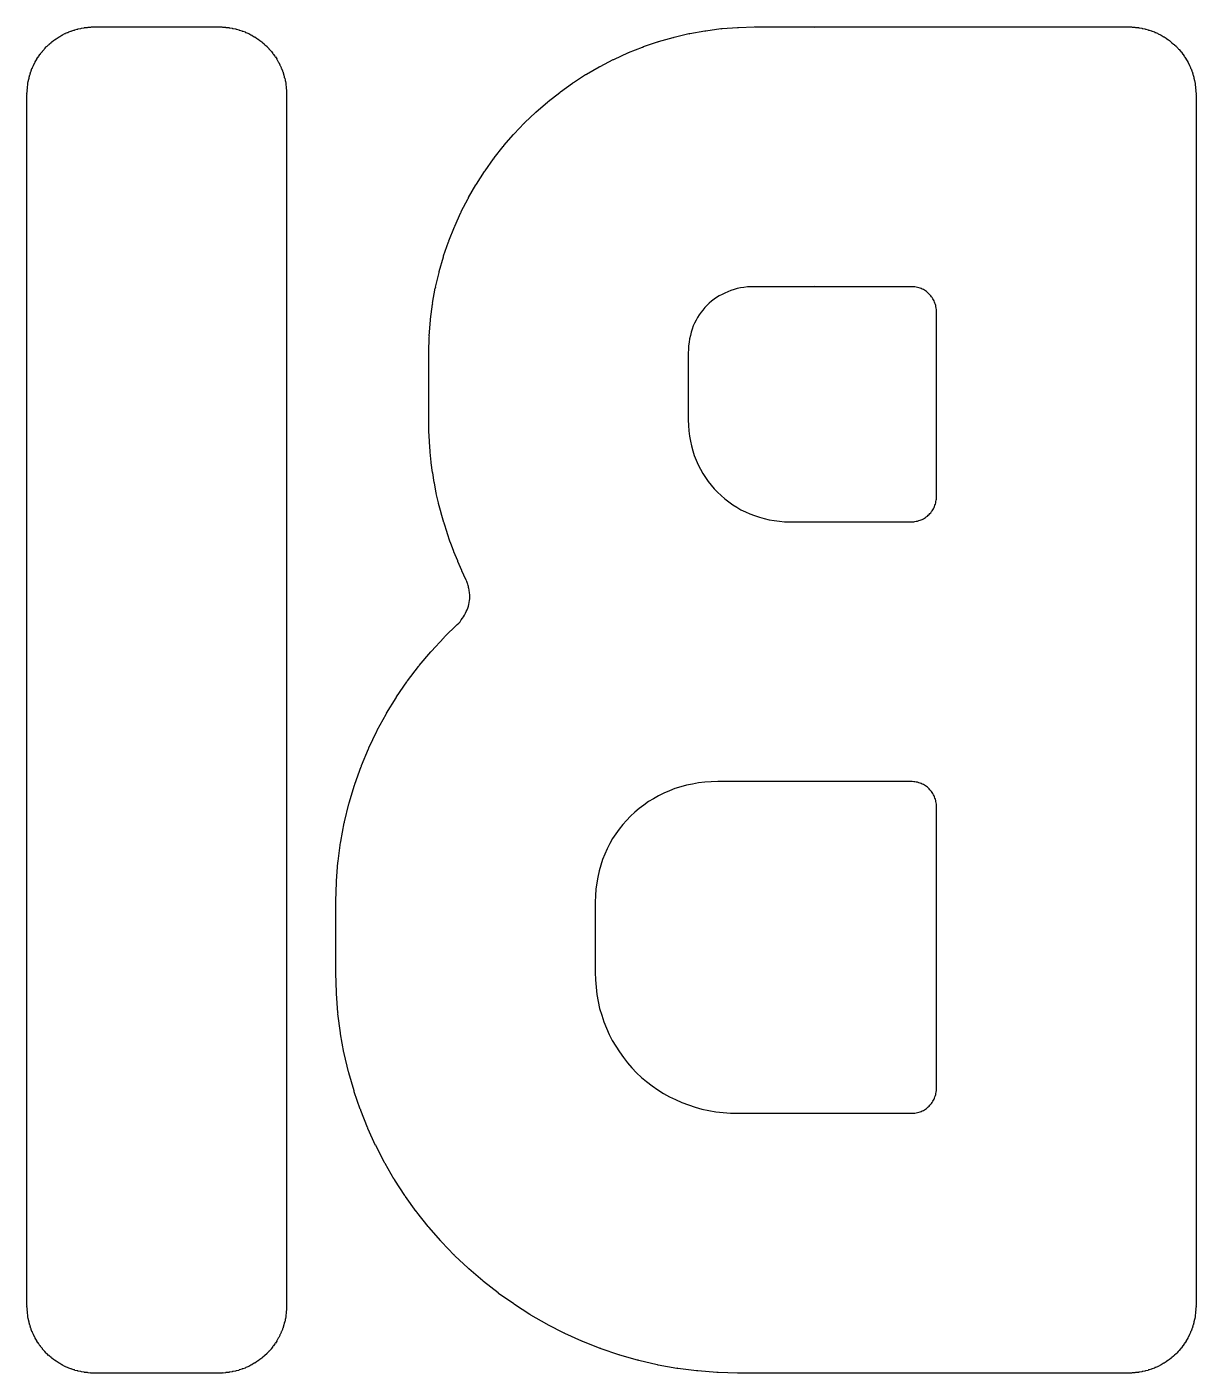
# Model space of a CAD drawing. Extents: x 135.7 to 179.4, y -147.5 to -55.1.
# Drawn here: x 151.35 to 156.92, y -128.78 to -122.37 of the extents above; entities that cross this region are included whole.
import ezdxf

# ---------------------------------------------------------------- set-up
doc = ezdxf.new("R2010")
doc.units = 0
doc.layers.add('BLACK', color=7, linetype='CONTINUOUS')

msp = doc.modelspace()

# ---------------------------------------------------------------- linework, layer by layer
at = {"layer": 'BLACK', "linetype": 'CONTINUOUS'}
for p, q in [((151.481, -122.431), (151.49, -122.425)), ((151.49, -122.425), (151.492, -122.424)), ((151.492, -122.424), (151.494, -122.422)), ((151.494, -122.422), (151.503, -122.416)), ((151.503, -122.416), (151.505, -122.416)), ((151.505, -122.416), (151.507, -122.414)), ((151.507, -122.414), (151.516, -122.409)), ((151.516, -122.409), (151.519, -122.408)), ((151.519, -122.408), (151.52, -122.406)), ((151.52, -122.406), (151.53, -122.401)), ((151.53, -122.401), (151.533, -122.401)), ((151.533, -122.401), (151.534, -122.399)), ((151.534, -122.399), (151.544, -122.395)), ((151.544, -122.395), (151.547, -122.395)), ((151.547, -122.395), (151.549, -122.393)), ((151.549, -122.393), (151.559, -122.389)), ((151.559, -122.389), (151.561, -122.389)), ((151.561, -122.389), (151.564, -122.387)), ((151.564, -122.387), (151.574, -122.384)), ((151.574, -122.384), (151.576, -122.384)), ((151.576, -122.384), (151.579, -122.383)), ((151.579, -122.383), (151.589, -122.38)), ((151.589, -122.38), (151.592, -122.38)), ((151.592, -122.38), (151.594, -122.378)), ((151.594, -122.378), (151.605, -122.376)), ((151.605, -122.376), (151.607, -122.376)), ((151.607, -122.376), (151.61, -122.375)), ((151.61, -122.375), (151.621, -122.373)), ((151.621, -122.373), (151.623, -122.373)), ((151.623, -122.373), (151.625, -122.372)), ((151.625, -122.372), (151.637, -122.371)), ((151.637, -122.371), (151.639, -122.371)), ((151.639, -122.371), (151.642, -122.37)), ((151.642, -122.37), (151.653, -122.37)), ((151.653, -122.37), (151.655, -122.37)), ((151.655, -122.37), (151.658, -122.369)), ((151.658, -122.369), (151.669, -122.369)), ((151.669, -122.369), (151.671, -122.369)), ((151.671, -122.369), (151.672, -122.369)), ((151.672, -122.369), (152.265, -122.369)), ((152.265, -122.369), (152.267, -122.369)), ((152.267, -122.369), (152.268, -122.369)), ((152.268, -122.369), (152.279, -122.369)), ((152.279, -122.369), (152.282, -122.37)), ((152.282, -122.37), (152.284, -122.37)), ((152.284, -122.37), (152.296, -122.37)), ((152.296, -122.37), (152.298, -122.371)), ((152.298, -122.371), (152.301, -122.371)), ((152.301, -122.371), (152.312, -122.372)), ((152.312, -122.372), (152.314, -122.373)), ((152.314, -122.373), (152.317, -122.373)), ((152.317, -122.373), (152.328, -122.375)), ((152.328, -122.375), (152.33, -122.376)), ((152.33, -122.376), (152.333, -122.376)), ((152.333, -122.376), (152.343, -122.378)), ((152.343, -122.378), (152.346, -122.38)), ((152.346, -122.38), (152.348, -122.38)), ((152.348, -122.38), (152.359, -122.383)), ((152.359, -122.383), (152.361, -122.384)), ((152.361, -122.384), (152.363, -122.384)), ((152.363, -122.384), (152.374, -122.387)), ((152.374, -122.387), (152.376, -122.389)), ((152.376, -122.389), (152.378, -122.389)), ((152.378, -122.389), (152.389, -122.393)), ((152.389, -122.393), (152.391, -122.395)), ((152.391, -122.395), (152.393, -122.395)), ((152.393, -122.395), (152.403, -122.399)), ((152.403, -122.399), (152.405, -122.401)), ((152.405, -122.401), (152.407, -122.401)), ((152.407, -122.401), (152.417, -122.406)), ((152.417, -122.406), (152.419, -122.408)), ((152.419, -122.408), (152.421, -122.409)), ((152.421, -122.409), (152.43, -122.414)), ((152.43, -122.414), (152.432, -122.416)), ((152.432, -122.416), (152.435, -122.416)), ((152.435, -122.416), (152.444, -122.422)), ((152.444, -122.422), (152.445, -122.424)), ((152.445, -122.424), (152.448, -122.425)), ((152.448, -122.425), (152.456, -122.431)), ((154.359, -122.439), (154.428, -122.419)), ((154.428, -122.419), (154.43, -122.419)), ((154.43, -122.419), (154.433, -122.418)), ((154.433, -122.418), (154.503, -122.401)), ((154.503, -122.401), (154.505, -122.402)), ((154.505, -122.402), (154.508, -122.4)), ((154.508, -122.4), (154.579, -122.388)), ((154.579, -122.388), (154.581, -122.388)), ((154.581, -122.388), (154.584, -122.387)), ((154.584, -122.387), (154.656, -122.377)), ((154.656, -122.377), (154.659, -122.378)), ((154.659, -122.378), (154.661, -122.377)), ((154.661, -122.377), (154.735, -122.371)), ((154.735, -122.371), (154.737, -122.372)), ((154.737, -122.372), (154.74, -122.371)), ((154.74, -122.371), (154.814, -122.369)), ((154.814, -122.369), (154.815, -122.37)), ((154.815, -122.37), (154.817, -122.369)), ((154.817, -122.369), (155.099, -122.369)), ((155.099, -122.369), (155.101, -122.37)), ((155.101, -122.37), (155.103, -122.369)), ((155.103, -122.369), (156.597, -122.369)), ((156.597, -122.369), (156.599, -122.369)), ((156.599, -122.369), (156.6, -122.369)), ((156.6, -122.369), (156.611, -122.369)), ((156.611, -122.369), (156.614, -122.37)), ((156.614, -122.37), (156.616, -122.37)), ((156.616, -122.37), (156.628, -122.37)), ((156.628, -122.37), (156.63, -122.371)), ((156.63, -122.371), (156.633, -122.371)), ((156.633, -122.371), (156.644, -122.372)), ((156.644, -122.372), (156.646, -122.373)), ((156.646, -122.373), (156.649, -122.373)), ((156.649, -122.373), (156.66, -122.375)), ((156.66, -122.375), (156.662, -122.376)), ((156.662, -122.376), (156.665, -122.376)), ((156.665, -122.376), (156.675, -122.378)), ((156.675, -122.378), (156.678, -122.38)), ((156.678, -122.38), (156.68, -122.38)), ((156.68, -122.38), (156.691, -122.383)), ((156.691, -122.383), (156.693, -122.384)), ((156.693, -122.384), (156.695, -122.384)), ((156.695, -122.384), (156.706, -122.387)), ((156.706, -122.387), (156.708, -122.389)), ((156.708, -122.389), (156.71, -122.389)), ((156.71, -122.389), (156.721, -122.393)), ((156.721, -122.393), (156.723, -122.395)), ((156.723, -122.395), (156.725, -122.395)), ((156.725, -122.395), (156.735, -122.399)), ((156.735, -122.399), (156.737, -122.401)), ((156.737, -122.401), (156.739, -122.402)), ((156.739, -122.402), (156.749, -122.406)), ((156.749, -122.406), (156.751, -122.408)), ((156.751, -122.408), (156.753, -122.409)), ((156.753, -122.409), (156.762, -122.414)), ((156.762, -122.414), (156.764, -122.416)), ((156.764, -122.416), (156.767, -122.416)), ((156.767, -122.416), (156.776, -122.422)), ((156.776, -122.422), (156.777, -122.424)), ((156.777, -122.424), (156.78, -122.425)), ((156.78, -122.425), (156.788, -122.431)), ((151.415, -122.496), (151.422, -122.487)), ((151.422, -122.487), (151.424, -122.486)), ((151.424, -122.486), (151.425, -122.484)), ((151.425, -122.484), (151.432, -122.476)), ((151.432, -122.476), (151.434, -122.474)), ((151.434, -122.474), (151.435, -122.472)), ((151.435, -122.472), (151.442, -122.464)), ((151.442, -122.464), (151.444, -122.463)), ((151.444, -122.463), (151.446, -122.461)), ((151.446, -122.461), (151.453, -122.454)), ((151.453, -122.454), (151.456, -122.453)), ((151.456, -122.453), (151.457, -122.45)), ((151.457, -122.45), (151.465, -122.443)), ((151.465, -122.443), (151.467, -122.442)), ((151.467, -122.442), (151.469, -122.44)), ((151.469, -122.44), (151.477, -122.434)), ((151.477, -122.434), (151.479, -122.433)), ((151.479, -122.433), (151.481, -122.431)), ((152.456, -122.431), (152.458, -122.433)), ((152.458, -122.433), (152.46, -122.434)), ((152.46, -122.434), (152.469, -122.44)), ((152.469, -122.44), (152.47, -122.442)), ((152.47, -122.442), (152.472, -122.443)), ((152.472, -122.443), (152.48, -122.45)), ((152.48, -122.45), (152.482, -122.453)), ((152.482, -122.453), (152.484, -122.454)), ((152.484, -122.454), (152.492, -122.461)), ((152.492, -122.461), (152.493, -122.463)), ((152.493, -122.463), (152.495, -122.464)), ((152.495, -122.464), (152.502, -122.472)), ((152.502, -122.472), (152.503, -122.474)), ((152.503, -122.474), (152.506, -122.476)), ((152.506, -122.476), (152.513, -122.484)), ((152.513, -122.484), (152.514, -122.486)), ((152.514, -122.486), (152.516, -122.487)), ((152.516, -122.487), (152.522, -122.496)), ((154.148, -122.522), (154.212, -122.493)), ((154.212, -122.493), (154.214, -122.493)), ((154.214, -122.493), (154.216, -122.491)), ((154.216, -122.491), (154.282, -122.465)), ((154.282, -122.465), (154.285, -122.465)), ((154.285, -122.465), (154.287, -122.463)), ((154.287, -122.463), (154.354, -122.44)), ((154.354, -122.44), (154.357, -122.44)), ((154.357, -122.44), (154.359, -122.439)), ((156.788, -122.431), (156.79, -122.433)), ((156.79, -122.433), (156.792, -122.434)), ((156.792, -122.434), (156.801, -122.441)), ((156.801, -122.441), (156.802, -122.443)), ((156.802, -122.443), (156.804, -122.444)), ((156.804, -122.444), (156.812, -122.451)), ((156.812, -122.451), (156.814, -122.453)), ((156.814, -122.453), (156.816, -122.454)), ((156.816, -122.454), (156.824, -122.461)), ((156.824, -122.461), (156.825, -122.463)), ((156.825, -122.463), (156.827, -122.465)), ((156.827, -122.465), (156.834, -122.472)), ((156.834, -122.472), (156.835, -122.475)), ((156.835, -122.475), (156.838, -122.476)), ((156.838, -122.476), (156.844, -122.484)), ((156.844, -122.484), (156.845, -122.486)), ((156.845, -122.486), (156.848, -122.488)), ((156.848, -122.488), (156.854, -122.496)), ((151.376, -122.563), (151.381, -122.553)), ((151.381, -122.553), (151.382, -122.551)), ((151.382, -122.551), (151.383, -122.549)), ((151.383, -122.549), (151.388, -122.539)), ((151.388, -122.539), (151.389, -122.537)), ((151.389, -122.537), (151.39, -122.535)), ((151.39, -122.535), (151.395, -122.526)), ((151.395, -122.526), (151.397, -122.524)), ((151.397, -122.524), (151.398, -122.521)), ((151.398, -122.521), (151.403, -122.512)), ((151.403, -122.512), (151.405, -122.511)), ((151.405, -122.511), (151.406, -122.508)), ((151.406, -122.508), (151.412, -122.5)), ((151.412, -122.5), (151.414, -122.498)), ((151.414, -122.498), (151.415, -122.496)), ((152.522, -122.496), (152.523, -122.498)), ((152.523, -122.498), (152.525, -122.5)), ((152.525, -122.5), (152.531, -122.508)), ((152.531, -122.508), (152.532, -122.511)), ((152.532, -122.511), (152.534, -122.512)), ((152.534, -122.512), (152.54, -122.521)), ((152.54, -122.521), (152.54, -122.524)), ((152.54, -122.524), (152.542, -122.525)), ((152.542, -122.525), (152.547, -122.535)), ((152.547, -122.535), (152.548, -122.537)), ((152.548, -122.537), (152.55, -122.539)), ((152.55, -122.539), (152.555, -122.549)), ((152.555, -122.549), (152.555, -122.551)), ((152.555, -122.551), (152.557, -122.553)), ((152.557, -122.553), (152.561, -122.563)), ((154.016, -122.594), (154.076, -122.559)), ((154.076, -122.559), (154.079, -122.558)), ((154.079, -122.558), (154.081, -122.557)), ((154.081, -122.557), (154.143, -122.524)), ((154.143, -122.524), (154.146, -122.524)), ((154.146, -122.524), (154.148, -122.522)), ((156.854, -122.496), (156.855, -122.498)), ((156.855, -122.498), (156.857, -122.5)), ((156.857, -122.5), (156.863, -122.509)), ((156.863, -122.509), (156.864, -122.511)), ((156.864, -122.511), (156.866, -122.513)), ((156.866, -122.513), (156.871, -122.522)), ((156.871, -122.522), (156.872, -122.524)), ((156.872, -122.524), (156.874, -122.526)), ((156.874, -122.526), (156.879, -122.535)), ((156.879, -122.535), (156.88, -122.538)), ((156.88, -122.538), (156.882, -122.539)), ((156.882, -122.539), (156.886, -122.549)), ((156.886, -122.549), (156.887, -122.551)), ((156.887, -122.551), (156.888, -122.553)), ((156.888, -122.553), (156.893, -122.563)), ((151.357, -122.623), (151.36, -122.613)), ((151.358, -122.626), (151.357, -122.623)), ((151.36, -122.613), (151.361, -122.61)), ((151.361, -122.608), (151.364, -122.597)), ((151.361, -122.61), (151.361, -122.608)), ((151.364, -122.597), (151.365, -122.595)), ((151.365, -122.593), (151.369, -122.582)), ((151.365, -122.595), (151.365, -122.593)), ((151.369, -122.582), (151.37, -122.58)), ((151.37, -122.578), (151.374, -122.567)), ((151.37, -122.58), (151.37, -122.578)), ((151.374, -122.567), (151.376, -122.565)), ((151.376, -122.565), (151.376, -122.563)), ((152.561, -122.563), (152.561, -122.565)), ((152.561, -122.565), (152.563, -122.567)), ((152.563, -122.567), (152.567, -122.578)), ((152.567, -122.578), (152.567, -122.58)), ((152.567, -122.58), (152.569, -122.582)), ((152.569, -122.582), (152.572, -122.593)), ((152.572, -122.593), (152.572, -122.595)), ((152.572, -122.595), (152.573, -122.597)), ((152.573, -122.597), (152.576, -122.608)), ((152.576, -122.608), (152.576, -122.61)), ((152.576, -122.61), (152.578, -122.613)), ((152.578, -122.613), (152.58, -122.623)), ((152.58, -122.623), (152.58, -122.626)), ((153.953, -122.634), (154.011, -122.596)), ((154.011, -122.596), (154.014, -122.596)), ((154.014, -122.596), (154.016, -122.594)), ((156.893, -122.563), (156.893, -122.566)), ((156.893, -122.566), (156.895, -122.568)), ((156.895, -122.568), (156.899, -122.578)), ((156.899, -122.578), (156.899, -122.58)), ((156.899, -122.58), (156.9, -122.582)), ((156.9, -122.582), (156.904, -122.593)), ((156.904, -122.593), (156.904, -122.595)), ((156.904, -122.595), (156.905, -122.598)), ((156.905, -122.598), (156.908, -122.608)), ((156.908, -122.608), (156.908, -122.611)), ((156.908, -122.611), (156.909, -122.613)), ((156.909, -122.613), (156.912, -122.624)), ((151.35, -122.688), (151.351, -122.677)), ((151.351, -122.672), (151.352, -122.66)), ((151.352, -122.674), (151.351, -122.672)), ((151.351, -122.677), (151.352, -122.674)), ((151.352, -122.655), (151.354, -122.644)), ((151.353, -122.658), (151.352, -122.655)), ((151.352, -122.66), (151.353, -122.658)), ((151.354, -122.639), (151.356, -122.628)), ((151.355, -122.642), (151.354, -122.639)), ((151.354, -122.644), (151.355, -122.642)), ((151.356, -122.628), (151.358, -122.626)), ((152.58, -122.626), (152.581, -122.628)), ((152.581, -122.628), (152.583, -122.639)), ((152.583, -122.639), (152.583, -122.642)), ((152.583, -122.642), (152.584, -122.644)), ((152.584, -122.644), (152.585, -122.655)), ((152.585, -122.655), (152.585, -122.658)), ((152.585, -122.658), (152.585, -122.66)), ((152.585, -122.66), (152.586, -122.672)), ((152.586, -122.672), (152.586, -122.674)), ((152.586, -122.674), (152.587, -122.677)), ((152.587, -122.677), (152.587, -122.688)), ((153.833, -122.724), (153.888, -122.681)), ((153.888, -122.681), (153.89, -122.68)), ((153.89, -122.68), (153.892, -122.678)), ((153.892, -122.678), (153.949, -122.637)), ((153.949, -122.637), (153.951, -122.636)), ((153.951, -122.636), (153.953, -122.634)), ((156.912, -122.624), (156.911, -122.626)), ((156.911, -122.626), (156.913, -122.629)), ((156.913, -122.629), (156.915, -122.64)), ((156.915, -122.64), (156.914, -122.642)), ((156.914, -122.642), (156.915, -122.644)), ((156.915, -122.644), (156.917, -122.656)), ((156.917, -122.656), (156.916, -122.658)), ((156.916, -122.658), (156.917, -122.66)), ((156.917, -122.66), (156.918, -122.672)), ((156.918, -122.672), (156.917, -122.674)), ((156.917, -122.674), (156.918, -122.677)), ((156.918, -122.677), (156.919, -122.688)), ((151.351, -122.689), (151.35, -122.688)), ((151.35, -122.691), (151.351, -122.689)), ((151.35, -128.458), (151.35, -122.691)), ((152.587, -122.688), (152.586, -122.689)), ((152.586, -122.689), (152.587, -122.691)), ((152.587, -122.691), (152.587, -128.458)), ((153.776, -122.773), (153.829, -122.727)), ((153.829, -122.727), (153.831, -122.726)), ((153.831, -122.726), (153.833, -122.724)), ((156.919, -122.688), (156.918, -122.69)), ((156.918, -122.69), (156.919, -122.691)), ((156.919, -122.691), (156.919, -128.457)), ((153.722, -122.824), (153.773, -122.776)), ((153.773, -122.776), (153.775, -122.775)), ((153.775, -122.775), (153.776, -122.773)), ((153.67, -122.88), (153.671, -122.878)), ((153.671, -122.878), (153.719, -122.827)), ((153.719, -122.827), (153.721, -122.826)), ((153.721, -122.826), (153.722, -122.824)), ((153.575, -122.993), (153.619, -122.938)), ((153.619, -122.938), (153.621, -122.937)), ((153.621, -122.937), (153.622, -122.934)), ((153.622, -122.934), (153.668, -122.881)), ((153.668, -122.881), (153.67, -122.88)), ((153.532, -123.054), (153.573, -122.997)), ((153.573, -122.997), (153.575, -122.995)), ((153.575, -122.995), (153.575, -122.993)), ((153.491, -123.117), (153.529, -123.058)), ((153.529, -123.058), (153.531, -123.056)), ((153.531, -123.056), (153.532, -123.054)), ((153.454, -123.182), (153.489, -123.121)), ((153.489, -123.121), (153.491, -123.119)), ((153.491, -123.119), (153.491, -123.117)), ((153.419, -123.248), (153.451, -123.186)), ((153.451, -123.186), (153.453, -123.184)), ((153.453, -123.184), (153.454, -123.182)), ((153.388, -123.317), (153.417, -123.253)), ((153.417, -123.253), (153.419, -123.251)), ((153.419, -123.251), (153.419, -123.248)), ((153.36, -123.387), (153.386, -123.321)), ((153.386, -123.321), (153.388, -123.32)), ((153.388, -123.32), (153.388, -123.317)), ((153.335, -123.459), (153.358, -123.392)), ((153.358, -123.392), (153.36, -123.39)), ((153.36, -123.39), (153.36, -123.387)), ((153.314, -123.533), (153.334, -123.464)), ((153.334, -123.464), (153.335, -123.462)), ((153.335, -123.462), (153.335, -123.459)), ((153.296, -123.608), (153.313, -123.538)), ((153.313, -123.538), (153.314, -123.535)), ((153.314, -123.535), (153.314, -123.533)), ((153.282, -123.684), (153.295, -123.613)), ((153.295, -123.613), (153.297, -123.61)), ((153.297, -123.61), (153.296, -123.608)), ((154.661, -123.643), (154.647, -123.65)), ((154.674, -123.636), (154.661, -123.643)), ((154.688, -123.63), (154.674, -123.636)), ((154.703, -123.624), (154.688, -123.63)), ((154.718, -123.62), (154.703, -123.624)), ((154.733, -123.615), (154.718, -123.62)), ((154.749, -123.612), (154.733, -123.615)), ((154.765, -123.609), (154.749, -123.612)), ((154.782, -123.607), (154.765, -123.609)), ((154.799, -123.606), (154.782, -123.607)), ((154.818, -123.606), (154.799, -123.606)), ((155.099, -123.606), (154.818, -123.606)), ((155.101, -123.605), (155.099, -123.606)), ((155.103, -123.606), (155.101, -123.605)), ((155.56, -123.606), (155.103, -123.606)), ((155.567, -123.606), (155.56, -123.606)), ((155.574, -123.606), (155.567, -123.606)), ((155.58, -123.607), (155.574, -123.606)), ((155.586, -123.608), (155.58, -123.607)), ((155.592, -123.61), (155.586, -123.608)), ((155.598, -123.611), (155.592, -123.61)), ((155.604, -123.613), (155.598, -123.611)), ((155.609, -123.615), (155.604, -123.613)), ((155.615, -123.618), (155.609, -123.615)), ((155.62, -123.62), (155.615, -123.618)), ((155.625, -123.623), (155.62, -123.62)), ((155.63, -123.626), (155.625, -123.623)), ((155.635, -123.629), (155.63, -123.626)), ((155.639, -123.633), (155.635, -123.629)), ((155.643, -123.637), (155.639, -123.633)), ((155.647, -123.641), (155.643, -123.637)), ((155.651, -123.645), (155.647, -123.641)), ((155.655, -123.649), (155.651, -123.645)), ((153.272, -123.761), (153.282, -123.689)), ((153.283, -123.687), (153.282, -123.684)), ((153.282, -123.689), (153.283, -123.687)), ((154.579, -123.705), (154.57, -123.717)), ((154.589, -123.695), (154.579, -123.705)), ((154.6, -123.685), (154.589, -123.695)), ((154.611, -123.675), (154.6, -123.685)), ((154.623, -123.666), (154.611, -123.675)), ((154.635, -123.658), (154.623, -123.666)), ((154.647, -123.65), (154.635, -123.658)), ((155.659, -123.654), (155.655, -123.649)), ((155.662, -123.658), (155.659, -123.654)), ((155.665, -123.663), (155.662, -123.658)), ((155.668, -123.668), (155.665, -123.663)), ((155.671, -123.673), (155.668, -123.668)), ((155.673, -123.679), (155.671, -123.673)), ((155.675, -123.684), (155.673, -123.679)), ((155.677, -123.69), (155.675, -123.684)), ((155.679, -123.695), (155.677, -123.69)), ((155.68, -123.701), (155.679, -123.695)), ((155.681, -123.708), (155.68, -123.701)), ((155.682, -123.714), (155.681, -123.708)), ((153.266, -123.84), (153.272, -123.766)), ((153.273, -123.764), (153.272, -123.761)), ((153.272, -123.766), (153.273, -123.764)), ((154.537, -123.766), (154.53, -123.779)), ((154.544, -123.753), (154.537, -123.766)), ((154.552, -123.74), (154.544, -123.753)), ((154.561, -123.728), (154.552, -123.74)), ((154.57, -123.717), (154.561, -123.728)), ((155.682, -123.72), (155.682, -123.714)), ((155.682, -123.728), (155.682, -123.72)), ((155.682, -124.603), (155.682, -123.728)), ((153.267, -123.842), (153.266, -123.84)), ((154.51, -123.838), (154.506, -123.854)), ((154.514, -123.823), (154.51, -123.838)), ((154.519, -123.808), (154.514, -123.823)), ((154.524, -123.793), (154.519, -123.808)), ((154.53, -123.779), (154.524, -123.793)), ((153.264, -123.919), (153.266, -123.845)), ((153.266, -123.845), (153.267, -123.842)), ((154.501, -123.904), (154.5, -123.923)), ((154.502, -123.887), (154.501, -123.904)), ((154.504, -123.87), (154.502, -123.887)), ((154.506, -123.854), (154.504, -123.87)), ((153.264, -123.92), (153.264, -123.919)), ((153.264, -123.922), (153.264, -123.92)), ((153.264, -124.241), (153.264, -123.922)), ((154.5, -123.923), (154.5, -124.24)), ((153.264, -124.242), (153.264, -124.241)), ((153.264, -124.243), (153.264, -124.242)), ((153.265, -124.291), (153.264, -124.243)), ((154.5, -124.24), (154.501, -124.267)), ((154.501, -124.267), (154.503, -124.292)), ((153.265, -124.292), (153.265, -124.291)), ((153.265, -124.294), (153.265, -124.292)), ((153.267, -124.341), (153.265, -124.294)), ((153.267, -124.343), (153.267, -124.341)), ((153.267, -124.344), (153.267, -124.343)), ((153.271, -124.391), (153.267, -124.344)), ((154.503, -124.292), (154.506, -124.317)), ((154.506, -124.317), (154.51, -124.341)), ((154.51, -124.341), (154.515, -124.364)), ((153.271, -124.393), (153.271, -124.391)), ((153.271, -124.394), (153.271, -124.393)), ((153.276, -124.441), (153.271, -124.394)), ((154.515, -124.364), (154.522, -124.388)), ((154.522, -124.388), (154.529, -124.41)), ((154.529, -124.41), (154.538, -124.432)), ((153.276, -124.442), (153.276, -124.441)), ((153.276, -124.444), (153.276, -124.442)), ((153.282, -124.49), (153.276, -124.444)), ((154.538, -124.432), (154.547, -124.454)), ((154.547, -124.454), (154.558, -124.475)), ((154.558, -124.475), (154.569, -124.495)), ((153.283, -124.491), (153.282, -124.49)), ((153.283, -124.493), (153.283, -124.491)), ((153.29, -124.539), (153.283, -124.493)), ((153.291, -124.54), (153.29, -124.539)), ((153.291, -124.542), (153.291, -124.54)), ((153.3, -124.587), (153.291, -124.542)), ((154.569, -124.495), (154.582, -124.514)), ((154.582, -124.514), (154.595, -124.533)), ((154.595, -124.533), (154.609, -124.551)), ((153.301, -124.588), (153.3, -124.587)), ((153.3, -124.59), (153.301, -124.588)), ((153.311, -124.635), (153.3, -124.59)), ((154.609, -124.551), (154.624, -124.569)), ((154.624, -124.569), (154.64, -124.585)), ((154.64, -124.585), (154.657, -124.601)), ((154.657, -124.601), (154.674, -124.616)), ((155.682, -124.61), (155.682, -124.603)), ((155.682, -124.617), (155.682, -124.61)), ((153.311, -124.636), (153.311, -124.635)), ((153.311, -124.638), (153.311, -124.636)), ((153.323, -124.682), (153.311, -124.638)), ((154.674, -124.616), (154.693, -124.631)), ((154.693, -124.631), (154.712, -124.644)), ((154.712, -124.644), (154.731, -124.656)), ((154.731, -124.656), (154.751, -124.668)), ((154.751, -124.668), (154.772, -124.678)), ((155.659, -124.677), (155.662, -124.673)), ((155.662, -124.673), (155.665, -124.668)), ((155.665, -124.668), (155.668, -124.663)), ((155.668, -124.663), (155.671, -124.658)), ((155.671, -124.658), (155.673, -124.652)), ((155.673, -124.652), (155.675, -124.647)), ((155.675, -124.647), (155.677, -124.641)), ((155.677, -124.641), (155.679, -124.635)), ((155.679, -124.635), (155.68, -124.629)), ((155.68, -124.629), (155.681, -124.623)), ((155.681, -124.623), (155.682, -124.617)), ((153.323, -124.684), (153.323, -124.682)), ((153.323, -124.685), (153.323, -124.684)), ((153.336, -124.729), (153.323, -124.685)), ((153.337, -124.73), (153.336, -124.729)), ((153.337, -124.732), (153.337, -124.73)), ((153.351, -124.776), (153.337, -124.732)), ((154.772, -124.678), (154.794, -124.688)), ((154.794, -124.688), (154.816, -124.696)), ((154.816, -124.696), (154.839, -124.704)), ((154.839, -124.704), (154.862, -124.71)), ((154.862, -124.71), (154.885, -124.716)), ((154.885, -124.716), (154.91, -124.72)), ((154.91, -124.72), (154.934, -124.723)), ((154.934, -124.723), (154.959, -124.725)), ((154.959, -124.725), (154.986, -124.726)), ((154.986, -124.726), (155.099, -124.726)), ((155.099, -124.726), (155.101, -124.726)), ((155.101, -124.726), (155.103, -124.726)), ((155.103, -124.726), (155.56, -124.726)), ((155.56, -124.726), (155.567, -124.725)), ((155.567, -124.725), (155.574, -124.725)), ((155.574, -124.725), (155.58, -124.724)), ((155.58, -124.724), (155.586, -124.723)), ((155.586, -124.723), (155.592, -124.722)), ((155.592, -124.722), (155.598, -124.72)), ((155.598, -124.72), (155.604, -124.718)), ((155.604, -124.718), (155.609, -124.716)), ((155.609, -124.716), (155.615, -124.714)), ((155.615, -124.714), (155.62, -124.711)), ((155.62, -124.711), (155.625, -124.708)), ((155.625, -124.708), (155.63, -124.705)), ((155.63, -124.705), (155.634, -124.702)), ((155.634, -124.702), (155.639, -124.698)), ((155.639, -124.698), (155.643, -124.694)), ((155.643, -124.694), (155.647, -124.69)), ((155.647, -124.69), (155.651, -124.686)), ((155.651, -124.686), (155.655, -124.682)), ((155.655, -124.682), (155.659, -124.677)), ((153.351, -124.777), (153.351, -124.776)), ((153.351, -124.778), (153.351, -124.777)), ((153.366, -124.822), (153.351, -124.778)), ((153.367, -124.823), (153.366, -124.822)), ((153.367, -124.824), (153.367, -124.823)), ((153.383, -124.867), (153.367, -124.824)), ((153.384, -124.868), (153.383, -124.867)), ((153.384, -124.869), (153.384, -124.868)), ((153.402, -124.912), (153.384, -124.869)), ((153.402, -124.913), (153.402, -124.912)), ((153.403, -124.914), (153.402, -124.913)), ((153.421, -124.957), (153.403, -124.914)), ((153.422, -124.957), (153.421, -124.957)), ((153.422, -124.959), (153.422, -124.957)), ((153.441, -125.001), (153.422, -124.959)), ((153.442, -125.001), (153.441, -125.001)), ((153.444, -125.007), (153.442, -125.001)), ((153.442, -125.001), (153.442, -125.001)), ((153.446, -125.01), (153.444, -125.007)), ((153.447, -125.014), (153.446, -125.01)), ((153.449, -125.019), (153.447, -125.014)), ((153.45, -125.023), (153.449, -125.019)), ((153.452, -125.028), (153.45, -125.023)), ((153.453, -125.033), (153.452, -125.028)), ((153.454, -125.038), (153.453, -125.033)), ((153.455, -125.043), (153.454, -125.038)), ((153.456, -125.049), (153.455, -125.043)), ((153.457, -125.054), (153.456, -125.049)), ((153.458, -125.06), (153.457, -125.054)), ((153.453, -125.127), (153.455, -125.119)), ((153.455, -125.119), (153.457, -125.11)), ((153.457, -125.11), (153.458, -125.101)), ((153.458, -125.065), (153.458, -125.06)), ((153.459, -125.071), (153.458, -125.065)), ((153.458, -125.101), (153.459, -125.092)), ((153.459, -125.077), (153.459, -125.071)), ((153.459, -125.082), (153.459, -125.077)), ((153.459, -125.092), (153.459, -125.082)), ((153.419, -125.193), (153.425, -125.185)), ((153.425, -125.185), (153.43, -125.178)), ((153.43, -125.178), (153.435, -125.17)), ((153.435, -125.17), (153.439, -125.161)), ((153.439, -125.161), (153.443, -125.153)), ((153.443, -125.153), (153.447, -125.145)), ((153.447, -125.145), (153.45, -125.136)), ((153.45, -125.136), (153.453, -125.127)), ((153.339, -125.274), (153.4, -125.215)), ((153.4, -125.215), (153.407, -125.208)), ((153.407, -125.208), (153.413, -125.201)), ((153.413, -125.201), (153.419, -125.193)), ((153.277, -125.341), (153.336, -125.278)), ((153.336, -125.278), (153.338, -125.276)), ((153.338, -125.276), (153.339, -125.274)), ((153.218, -125.41), (153.274, -125.344)), ((153.274, -125.344), (153.276, -125.343)), ((153.276, -125.343), (153.277, -125.341)), ((153.163, -125.483), (153.215, -125.414)), ((153.215, -125.414), (153.217, -125.413)), ((153.217, -125.413), (153.218, -125.41)), ((153.111, -125.559), (153.16, -125.487)), ((153.16, -125.487), (153.162, -125.485)), ((153.162, -125.485), (153.163, -125.483)), ((153.063, -125.637), (153.109, -125.563)), ((153.109, -125.563), (153.11, -125.561)), ((153.11, -125.561), (153.111, -125.559)), ((153.019, -125.718), (153.061, -125.641)), ((153.061, -125.641), (153.063, -125.639)), ((153.063, -125.639), (153.063, -125.637)), ((152.979, -125.801), (153.017, -125.722)), ((153.017, -125.722), (153.019, -125.72)), ((153.019, -125.72), (153.019, -125.718)), ((152.944, -125.886), (152.977, -125.806)), ((152.977, -125.806), (152.979, -125.803)), ((152.979, -125.803), (152.979, -125.801)), ((152.912, -125.974), (152.942, -125.891)), ((152.942, -125.891), (152.943, -125.889)), ((152.943, -125.889), (152.944, -125.886)), ((152.885, -126.063), (152.91, -125.979)), ((152.91, -125.979), (152.912, -125.976)), ((152.912, -125.976), (152.912, -125.974)), ((154.384, -126.018), (154.359, -126.03)), ((154.41, -126.006), (154.384, -126.018)), ((154.436, -125.996), (154.41, -126.006)), ((154.464, -125.987), (154.436, -125.996)), ((154.491, -125.98), (154.464, -125.987)), ((154.52, -125.974), (154.491, -125.98)), ((154.549, -125.969), (154.52, -125.974)), ((154.579, -125.965), (154.549, -125.969)), ((154.609, -125.963), (154.579, -125.965)), ((154.641, -125.962), (154.609, -125.963)), ((155.099, -125.962), (154.641, -125.962)), ((155.101, -125.962), (155.099, -125.962)), ((155.103, -125.962), (155.101, -125.962)), ((155.56, -125.962), (155.103, -125.962)), ((155.567, -125.962), (155.56, -125.962)), ((155.574, -125.963), (155.567, -125.962)), ((155.58, -125.964), (155.574, -125.963)), ((155.586, -125.965), (155.58, -125.964)), ((155.592, -125.966), (155.586, -125.965)), ((155.598, -125.968), (155.592, -125.966)), ((155.604, -125.97), (155.598, -125.968)), ((155.609, -125.972), (155.604, -125.97)), ((155.615, -125.974), (155.609, -125.972)), ((155.62, -125.977), (155.615, -125.974)), ((155.625, -125.98), (155.62, -125.977)), ((155.63, -125.983), (155.625, -125.98)), ((155.635, -125.986), (155.63, -125.983)), ((155.639, -125.989), (155.635, -125.986)), ((155.643, -125.993), (155.639, -125.989)), ((155.647, -125.997), (155.643, -125.993)), ((155.651, -126.001), (155.647, -125.997)), ((155.655, -126.006), (155.651, -126.001)), ((155.659, -126.01), (155.655, -126.006)), ((155.662, -126.015), (155.659, -126.01)), ((155.665, -126.02), (155.662, -126.015)), ((155.668, -126.025), (155.665, -126.02)), ((152.862, -126.154), (152.884, -126.068)), ((152.884, -126.068), (152.885, -126.066)), ((152.885, -126.066), (152.885, -126.063)), ((154.288, -126.074), (154.266, -126.091)), ((154.311, -126.058), (154.288, -126.074)), ((154.335, -126.044), (154.311, -126.058)), ((154.359, -126.03), (154.335, -126.044)), ((155.671, -126.03), (155.668, -126.025)), ((155.673, -126.035), (155.671, -126.03)), ((155.675, -126.041), (155.673, -126.035)), ((155.677, -126.046), (155.675, -126.041)), ((155.679, -126.052), (155.677, -126.046)), ((155.68, -126.058), (155.679, -126.052)), ((155.681, -126.064), (155.68, -126.058)), ((155.682, -126.07), (155.681, -126.064)), ((155.682, -126.077), (155.682, -126.07)), ((155.682, -126.085), (155.682, -126.077)), ((154.206, -126.147), (154.188, -126.167)), ((154.225, -126.127), (154.206, -126.147)), ((154.246, -126.108), (154.225, -126.127)), ((154.266, -126.091), (154.246, -126.108)), ((155.682, -127.42), (155.682, -126.085)), ((152.845, -126.247), (152.861, -126.159)), ((152.861, -126.159), (152.863, -126.157)), ((152.863, -126.157), (152.862, -126.154)), ((154.155, -126.211), (154.14, -126.234)), ((154.171, -126.189), (154.155, -126.211)), ((154.188, -126.167), (154.171, -126.189)), ((152.832, -126.341), (152.844, -126.252)), ((152.844, -126.252), (152.845, -126.249)), ((152.845, -126.249), (152.845, -126.247)), ((154.127, -126.258), (154.114, -126.283)), ((154.14, -126.234), (154.127, -126.258)), ((152.832, -126.343), (152.832, -126.341)), ((154.092, -126.334), (154.083, -126.361)), ((154.102, -126.308), (154.092, -126.334)), ((154.114, -126.283), (154.102, -126.308)), ((152.824, -126.436), (152.831, -126.346)), ((152.831, -126.346), (152.832, -126.343)), ((154.075, -126.388), (154.069, -126.417)), ((154.083, -126.361), (154.075, -126.388)), ((152.821, -126.532), (152.824, -126.441)), ((152.825, -126.439), (152.824, -126.436)), ((152.824, -126.441), (152.825, -126.439)), ((154.064, -126.445), (154.06, -126.475)), ((154.069, -126.417), (154.064, -126.445)), ((152.822, -126.534), (152.821, -126.532)), ((154.058, -126.505), (154.057, -126.536)), ((154.06, -126.475), (154.058, -126.505)), ((152.821, -126.535), (152.822, -126.534)), ((152.821, -126.872), (152.821, -126.535)), ((154.057, -126.536), (154.057, -126.871)), ((152.822, -126.873), (152.821, -126.872)), ((152.821, -126.875), (152.822, -126.873)), ((152.824, -126.967), (152.821, -126.875)), ((154.057, -126.871), (154.058, -126.907)), ((154.058, -126.907), (154.061, -126.942)), ((152.824, -126.97), (152.824, -126.967)), ((152.824, -126.972), (152.824, -126.97)), ((152.831, -127.063), (152.824, -126.972)), ((154.061, -126.942), (154.065, -126.976)), ((154.065, -126.976), (154.071, -127.01)), ((154.071, -127.01), (154.078, -127.043)), ((154.078, -127.043), (154.088, -127.075)), ((152.832, -127.066), (152.831, -127.063)), ((152.831, -127.069), (152.832, -127.066)), ((152.843, -127.159), (152.831, -127.069)), ((154.088, -127.075), (154.098, -127.106)), ((154.098, -127.106), (154.11, -127.136)), ((152.844, -127.161), (152.843, -127.159)), ((152.844, -127.164), (152.844, -127.161)), ((152.86, -127.252), (152.844, -127.164)), ((154.11, -127.136), (154.124, -127.166)), ((154.124, -127.166), (154.138, -127.195)), ((154.138, -127.195), (154.155, -127.223)), ((154.155, -127.223), (154.172, -127.25)), ((152.861, -127.255), (152.86, -127.252)), ((152.861, -127.257), (152.861, -127.255)), ((152.882, -127.344), (152.861, -127.257)), ((154.172, -127.25), (154.191, -127.276)), ((154.191, -127.276), (154.211, -127.301)), ((154.211, -127.301), (154.232, -127.326)), ((152.883, -127.347), (152.882, -127.344)), ((152.883, -127.349), (152.883, -127.347)), ((152.908, -127.435), (152.883, -127.349)), ((154.232, -127.326), (154.254, -127.349)), ((154.254, -127.349), (154.278, -127.371)), ((154.278, -127.371), (154.302, -127.391)), ((154.302, -127.391), (154.328, -127.411)), ((154.328, -127.411), (154.355, -127.43)), ((154.355, -127.43), (154.382, -127.447)), ((155.682, -127.428), (155.682, -127.42)), ((155.682, -127.434), (155.682, -127.428)), ((152.909, -127.437), (152.908, -127.435)), ((152.909, -127.44), (152.909, -127.437)), ((152.938, -127.523), (152.909, -127.44)), ((154.382, -127.447), (154.411, -127.463)), ((154.411, -127.463), (154.44, -127.477)), ((154.44, -127.477), (154.47, -127.491)), ((154.47, -127.491), (154.501, -127.502)), ((155.659, -127.495), (155.662, -127.49)), ((155.662, -127.49), (155.665, -127.485)), ((155.665, -127.485), (155.668, -127.48)), ((155.668, -127.48), (155.671, -127.475)), ((155.671, -127.475), (155.673, -127.47)), ((155.673, -127.47), (155.675, -127.464)), ((155.675, -127.464), (155.677, -127.458)), ((155.677, -127.458), (155.679, -127.453)), ((155.679, -127.453), (155.68, -127.447)), ((155.68, -127.447), (155.681, -127.441)), ((155.681, -127.441), (155.682, -127.434)), ((152.94, -127.526), (152.938, -127.523)), ((152.94, -127.528), (152.94, -127.526)), ((152.973, -127.61), (152.94, -127.528)), ((154.501, -127.502), (154.533, -127.513)), ((154.533, -127.513), (154.565, -127.522)), ((154.565, -127.522), (154.598, -127.529)), ((154.598, -127.529), (154.632, -127.535)), ((154.632, -127.535), (154.666, -127.539)), ((154.666, -127.539), (154.701, -127.542)), ((154.701, -127.542), (154.738, -127.542)), ((154.738, -127.542), (155.56, -127.542)), ((155.56, -127.542), (155.567, -127.542)), ((155.567, -127.542), (155.574, -127.542)), ((155.574, -127.542), (155.58, -127.541)), ((155.58, -127.541), (155.586, -127.54)), ((155.586, -127.54), (155.592, -127.539)), ((155.592, -127.539), (155.598, -127.537)), ((155.598, -127.537), (155.604, -127.535)), ((155.604, -127.535), (155.609, -127.533)), ((155.609, -127.533), (155.615, -127.531)), ((155.615, -127.531), (155.62, -127.528)), ((155.62, -127.528), (155.625, -127.525)), ((155.625, -127.525), (155.63, -127.522)), ((155.63, -127.522), (155.635, -127.519)), ((155.635, -127.519), (155.639, -127.515)), ((155.639, -127.515), (155.643, -127.511)), ((155.643, -127.511), (155.648, -127.508)), ((155.648, -127.508), (155.651, -127.503)), ((155.651, -127.503), (155.655, -127.499)), ((155.655, -127.499), (155.659, -127.495)), ((152.974, -127.612), (152.973, -127.61)), ((152.974, -127.615), (152.974, -127.612)), ((153.011, -127.695), (152.974, -127.615)), ((153.013, -127.696), (153.011, -127.695)), ((153.013, -127.699), (153.013, -127.696)), ((153.054, -127.777), (153.013, -127.699)), ((153.055, -127.779), (153.054, -127.777)), ((153.056, -127.781), (153.055, -127.779)), ((153.1, -127.857), (153.056, -127.781)), ((153.102, -127.858), (153.1, -127.857)), ((153.103, -127.861), (153.102, -127.858)), ((153.15, -127.934), (153.103, -127.861)), ((153.152, -127.936), (153.15, -127.934)), ((153.153, -127.938), (153.152, -127.936)), ((153.204, -128.009), (153.153, -127.938)), ((153.206, -128.01), (153.204, -128.009)), ((153.207, -128.013), (153.206, -128.01)), ((153.261, -128.081), (153.207, -128.013)), ((153.263, -128.082), (153.261, -128.081)), ((153.264, -128.085), (153.263, -128.082)), ((153.321, -128.15), (153.264, -128.085)), ((153.323, -128.152), (153.321, -128.15)), ((153.324, -128.154), (153.323, -128.152)), ((153.385, -128.217), (153.324, -128.154)), ((153.387, -128.218), (153.385, -128.217)), ((153.388, -128.22), (153.387, -128.218)), ((153.452, -128.28), (153.388, -128.22)), ((153.454, -128.281), (153.452, -128.28)), ((153.455, -128.283), (153.454, -128.281)), ((153.521, -128.34), (153.455, -128.283)), ((153.523, -128.341), (153.521, -128.34)), ((153.525, -128.343), (153.523, -128.341)), ((153.594, -128.397), (153.525, -128.343)), ((153.596, -128.398), (153.594, -128.397)), ((153.597, -128.4), (153.596, -128.398)), ((153.669, -128.45), (153.597, -128.4)), ((153.671, -128.451), (153.669, -128.45)), ((153.673, -128.453), (153.671, -128.451)), ((153.746, -128.5), (153.673, -128.453)), ((151.351, -128.459), (151.35, -128.458)), ((151.35, -128.46), (151.351, -128.459)), ((151.351, -128.472), (151.35, -128.46)), ((151.352, -128.474), (151.351, -128.472)), ((151.351, -128.477), (151.352, -128.474)), ((151.352, -128.488), (151.351, -128.477)), ((151.353, -128.49), (151.352, -128.488)), ((151.352, -128.493), (151.353, -128.49)), ((151.354, -128.504), (151.352, -128.493)), ((151.355, -128.506), (151.354, -128.504)), ((151.354, -128.509), (151.355, -128.506)), ((151.356, -128.52), (151.354, -128.509)), ((151.358, -128.522), (151.356, -128.52)), ((152.581, -128.52), (152.58, -128.522)), ((152.583, -128.509), (152.581, -128.52)), ((152.584, -128.504), (152.583, -128.506)), ((152.583, -128.506), (152.583, -128.509)), ((152.585, -128.493), (152.584, -128.504)), ((152.586, -128.477), (152.585, -128.488)), ((152.585, -128.488), (152.585, -128.49)), ((152.585, -128.49), (152.585, -128.493)), ((152.587, -128.458), (152.586, -128.459)), ((152.586, -128.459), (152.587, -128.46)), ((152.587, -128.472), (152.586, -128.474)), ((152.586, -128.474), (152.586, -128.477)), ((152.587, -128.46), (152.587, -128.472)), ((153.749, -128.501), (153.746, -128.5)), ((153.75, -128.503), (153.749, -128.501)), ((153.826, -128.546), (153.75, -128.503)), ((156.913, -128.52), (156.911, -128.522)), ((156.915, -128.509), (156.913, -128.52)), ((156.915, -128.504), (156.914, -128.506)), ((156.914, -128.506), (156.915, -128.509)), ((156.917, -128.493), (156.915, -128.504)), ((156.917, -128.488), (156.916, -128.49)), ((156.916, -128.49), (156.917, -128.493)), ((156.918, -128.471), (156.917, -128.474)), ((156.917, -128.474), (156.918, -128.476)), ((156.918, -128.476), (156.917, -128.488)), ((156.919, -128.457), (156.918, -128.459)), ((156.918, -128.459), (156.919, -128.46)), ((156.919, -128.46), (156.918, -128.471)), ((151.357, -128.525), (151.358, -128.522)), ((151.36, -128.536), (151.357, -128.525)), ((151.361, -128.538), (151.36, -128.536)), ((151.361, -128.54), (151.361, -128.538)), ((151.364, -128.551), (151.361, -128.54)), ((151.365, -128.553), (151.364, -128.551)), ((151.365, -128.556), (151.365, -128.553)), ((151.369, -128.566), (151.365, -128.556)), ((151.37, -128.568), (151.369, -128.566)), ((151.37, -128.571), (151.37, -128.568)), ((151.374, -128.581), (151.37, -128.571)), ((151.376, -128.583), (151.374, -128.581)), ((151.376, -128.585), (151.376, -128.583)), ((152.563, -128.581), (152.561, -128.583)), ((152.561, -128.583), (152.561, -128.585)), ((152.567, -128.571), (152.563, -128.581)), ((152.569, -128.566), (152.567, -128.568)), ((152.567, -128.568), (152.567, -128.571)), ((152.572, -128.556), (152.569, -128.566)), ((152.573, -128.551), (152.572, -128.553)), ((152.572, -128.553), (152.572, -128.556)), ((152.576, -128.54), (152.573, -128.551)), ((152.578, -128.536), (152.576, -128.538)), ((152.576, -128.538), (152.576, -128.54)), ((152.58, -128.525), (152.578, -128.536)), ((152.58, -128.522), (152.58, -128.525)), ((153.829, -128.547), (153.826, -128.546)), ((153.831, -128.549), (153.829, -128.547)), ((153.909, -128.589), (153.831, -128.549)), ((156.895, -128.58), (156.893, -128.582)), ((156.893, -128.582), (156.893, -128.585)), ((156.899, -128.57), (156.895, -128.58)), ((156.9, -128.566), (156.899, -128.568)), ((156.899, -128.568), (156.899, -128.57)), ((156.904, -128.555), (156.9, -128.566)), ((156.905, -128.551), (156.904, -128.553)), ((156.904, -128.553), (156.904, -128.555)), ((156.908, -128.54), (156.905, -128.551)), ((156.909, -128.535), (156.908, -128.537)), ((156.908, -128.537), (156.908, -128.54)), ((156.912, -128.524), (156.909, -128.535)), ((156.911, -128.522), (156.912, -128.524)), ((151.381, -128.595), (151.376, -128.585)), ((151.382, -128.597), (151.381, -128.595)), ((151.383, -128.599), (151.382, -128.597)), ((151.388, -128.609), (151.383, -128.599)), ((151.389, -128.611), (151.388, -128.609)), ((151.39, -128.613), (151.389, -128.611)), ((151.395, -128.623), (151.39, -128.613)), ((151.397, -128.624), (151.395, -128.623)), ((151.398, -128.627), (151.397, -128.624)), ((151.403, -128.636), (151.398, -128.627)), ((151.405, -128.637), (151.403, -128.636)), ((151.406, -128.64), (151.405, -128.637)), ((151.412, -128.649), (151.406, -128.64)), ((152.531, -128.64), (152.525, -128.649)), ((152.532, -128.637), (152.531, -128.64)), ((152.534, -128.636), (152.532, -128.637)), ((152.54, -128.627), (152.534, -128.636)), ((152.542, -128.623), (152.54, -128.624)), ((152.54, -128.624), (152.54, -128.627)), ((152.547, -128.613), (152.542, -128.623)), ((152.548, -128.611), (152.547, -128.613)), ((152.55, -128.609), (152.548, -128.611)), ((152.555, -128.6), (152.55, -128.609)), ((152.557, -128.595), (152.555, -128.597)), ((152.555, -128.597), (152.555, -128.6)), ((152.561, -128.585), (152.557, -128.595)), ((153.911, -128.589), (153.909, -128.589)), ((153.913, -128.591), (153.911, -128.589)), ((153.993, -128.627), (153.913, -128.591)), ((153.996, -128.628), (153.993, -128.627)), ((153.998, -128.629), (153.996, -128.628)), ((154.08, -128.662), (153.998, -128.629)), ((156.857, -128.648), (156.855, -128.65)), ((156.863, -128.64), (156.857, -128.648)), ((156.864, -128.637), (156.863, -128.64)), ((156.866, -128.636), (156.864, -128.637)), ((156.871, -128.627), (156.866, -128.636)), ((156.872, -128.624), (156.871, -128.627)), ((156.874, -128.622), (156.872, -128.624)), ((156.879, -128.613), (156.874, -128.622)), ((156.88, -128.611), (156.879, -128.613)), ((156.882, -128.609), (156.88, -128.611)), ((156.886, -128.599), (156.882, -128.609)), ((156.887, -128.597), (156.886, -128.599)), ((156.888, -128.595), (156.887, -128.597)), ((156.893, -128.585), (156.888, -128.595)), ((151.414, -128.65), (151.412, -128.649)), ((151.415, -128.652), (151.414, -128.65)), ((151.422, -128.661), (151.415, -128.652)), ((151.424, -128.662), (151.422, -128.661)), ((151.425, -128.665), (151.424, -128.662)), ((151.432, -128.673), (151.425, -128.665)), ((151.434, -128.674), (151.432, -128.673)), ((151.435, -128.676), (151.434, -128.674)), ((151.442, -128.684), (151.435, -128.676)), ((151.444, -128.685), (151.442, -128.684)), ((151.446, -128.687), (151.444, -128.685)), ((151.453, -128.695), (151.446, -128.687)), ((151.456, -128.696), (151.453, -128.695)), ((151.457, -128.698), (151.456, -128.696)), ((151.465, -128.705), (151.457, -128.698)), ((151.467, -128.706), (151.465, -128.705)), ((151.469, -128.708), (151.467, -128.706)), ((151.477, -128.714), (151.469, -128.708)), ((152.469, -128.708), (152.46, -128.714)), ((152.47, -128.706), (152.469, -128.708)), ((152.472, -128.705), (152.47, -128.706)), ((152.48, -128.698), (152.472, -128.705)), ((152.482, -128.696), (152.48, -128.698)), ((152.484, -128.695), (152.482, -128.696)), ((152.492, -128.687), (152.484, -128.695)), ((152.493, -128.685), (152.492, -128.687)), ((152.495, -128.684), (152.493, -128.685)), ((152.502, -128.676), (152.495, -128.684)), ((152.503, -128.674), (152.502, -128.676)), ((152.506, -128.673), (152.503, -128.674)), ((152.513, -128.665), (152.506, -128.673)), ((152.514, -128.662), (152.513, -128.665)), ((152.516, -128.661), (152.514, -128.662)), ((152.522, -128.652), (152.516, -128.661)), ((152.523, -128.65), (152.522, -128.652)), ((152.525, -128.649), (152.523, -128.65)), ((154.083, -128.662), (154.08, -128.662)), ((154.085, -128.663), (154.083, -128.662)), ((154.169, -128.692), (154.085, -128.663)), ((154.171, -128.692), (154.169, -128.692)), ((154.174, -128.693), (154.171, -128.692)), ((154.259, -128.718), (154.174, -128.693)), ((156.801, -128.708), (156.792, -128.714)), ((156.802, -128.706), (156.801, -128.708)), ((156.804, -128.705), (156.802, -128.706)), ((156.812, -128.698), (156.804, -128.705)), ((156.814, -128.695), (156.812, -128.698)), ((156.816, -128.694), (156.814, -128.695)), ((156.824, -128.687), (156.816, -128.694)), ((156.825, -128.685), (156.824, -128.687)), ((156.827, -128.684), (156.825, -128.685)), ((156.834, -128.676), (156.827, -128.684)), ((156.835, -128.674), (156.834, -128.676)), ((156.838, -128.672), (156.835, -128.674)), ((156.844, -128.664), (156.838, -128.672)), ((156.845, -128.662), (156.844, -128.664)), ((156.848, -128.661), (156.845, -128.662)), ((156.854, -128.652), (156.848, -128.661)), ((156.855, -128.65), (156.854, -128.652)), ((151.479, -128.715), (151.477, -128.714)), ((151.481, -128.717), (151.479, -128.715)), ((151.49, -128.723), (151.481, -128.717)), ((151.492, -128.724), (151.49, -128.723)), ((151.494, -128.726), (151.492, -128.724)), ((151.503, -128.732), (151.494, -128.726)), ((151.505, -128.732), (151.503, -128.732)), ((151.507, -128.734), (151.505, -128.732)), ((151.516, -128.74), (151.507, -128.734)), ((151.519, -128.74), (151.516, -128.74)), ((151.52, -128.742), (151.519, -128.74)), ((151.53, -128.747), (151.52, -128.742)), ((151.532, -128.747), (151.53, -128.747)), ((151.534, -128.749), (151.532, -128.747)), ((151.544, -128.753), (151.534, -128.749)), ((151.547, -128.754), (151.544, -128.753)), ((151.549, -128.755), (151.547, -128.754)), ((151.559, -128.759), (151.549, -128.755)), ((151.561, -128.759), (151.559, -128.759)), ((151.564, -128.761), (151.561, -128.759)), ((151.574, -128.764), (151.564, -128.761)), ((151.576, -128.764), (151.574, -128.764)), ((151.579, -128.766), (151.576, -128.764)), ((151.589, -128.769), (151.579, -128.766)), ((151.592, -128.768), (151.589, -128.769)), ((151.594, -128.77), (151.592, -128.768)), ((151.605, -128.772), (151.594, -128.77)), ((151.607, -128.772), (151.605, -128.772)), ((151.61, -128.773), (151.607, -128.772)), ((151.621, -128.775), (151.61, -128.773)), ((151.623, -128.775), (151.621, -128.775)), ((151.625, -128.776), (151.623, -128.775)), ((151.637, -128.777), (151.625, -128.776)), ((152.312, -128.776), (152.301, -128.777)), ((152.314, -128.775), (152.312, -128.776)), ((152.317, -128.775), (152.314, -128.775)), ((152.328, -128.773), (152.317, -128.775)), ((152.33, -128.772), (152.328, -128.773)), ((152.333, -128.772), (152.33, -128.772)), ((152.343, -128.77), (152.333, -128.772)), ((152.346, -128.768), (152.343, -128.77)), ((152.348, -128.769), (152.346, -128.768)), ((152.359, -128.766), (152.348, -128.769)), ((152.361, -128.764), (152.359, -128.766)), ((152.363, -128.764), (152.361, -128.764)), ((152.374, -128.761), (152.363, -128.764)), ((152.376, -128.759), (152.374, -128.761)), ((152.378, -128.759), (152.376, -128.759)), ((152.389, -128.755), (152.378, -128.759)), ((152.391, -128.754), (152.389, -128.755)), ((152.393, -128.753), (152.391, -128.754)), ((152.403, -128.749), (152.393, -128.753)), ((152.405, -128.747), (152.403, -128.749)), ((152.407, -128.747), (152.405, -128.747)), ((152.417, -128.742), (152.407, -128.747)), ((152.419, -128.74), (152.417, -128.742)), ((152.421, -128.74), (152.419, -128.74)), ((152.43, -128.734), (152.421, -128.74)), ((152.432, -128.732), (152.43, -128.734)), ((152.435, -128.732), (152.432, -128.732)), ((152.444, -128.726), (152.435, -128.732)), ((152.445, -128.724), (152.444, -128.726)), ((152.448, -128.723), (152.445, -128.724)), ((152.456, -128.717), (152.448, -128.723)), ((152.458, -128.715), (152.456, -128.717)), ((152.46, -128.714), (152.458, -128.715)), ((154.262, -128.718), (154.259, -128.718)), ((154.264, -128.719), (154.262, -128.718)), ((154.352, -128.74), (154.264, -128.719)), ((154.354, -128.739), (154.352, -128.74)), ((154.356, -128.741), (154.354, -128.739)), ((154.445, -128.757), (154.356, -128.741)), ((154.448, -128.756), (154.445, -128.757)), ((154.45, -128.757), (154.448, -128.756)), ((154.54, -128.769), (154.45, -128.757)), ((154.543, -128.768), (154.54, -128.769)), ((154.545, -128.769), (154.543, -128.768)), ((154.637, -128.776), (154.545, -128.769)), ((154.639, -128.776), (154.637, -128.776)), ((154.642, -128.777), (154.639, -128.776)), ((156.644, -128.776), (156.633, -128.777)), ((156.646, -128.775), (156.644, -128.776)), ((156.649, -128.775), (156.646, -128.775)), ((156.66, -128.773), (156.649, -128.775)), ((156.662, -128.772), (156.66, -128.773)), ((156.665, -128.772), (156.662, -128.772)), ((156.675, -128.77), (156.665, -128.772)), ((156.678, -128.768), (156.675, -128.77)), ((156.68, -128.768), (156.678, -128.768)), ((156.691, -128.766), (156.68, -128.768)), ((156.693, -128.764), (156.691, -128.766)), ((156.695, -128.764), (156.693, -128.764)), ((156.706, -128.761), (156.695, -128.764)), ((156.708, -128.759), (156.706, -128.761)), ((156.71, -128.759), (156.708, -128.759)), ((156.721, -128.755), (156.71, -128.759)), ((156.723, -128.753), (156.721, -128.755)), ((156.725, -128.753), (156.723, -128.753)), ((156.735, -128.749), (156.725, -128.753)), ((156.737, -128.747), (156.735, -128.749)), ((156.739, -128.747), (156.737, -128.747)), ((156.749, -128.742), (156.739, -128.747)), ((156.751, -128.74), (156.749, -128.742)), ((156.753, -128.739), (156.751, -128.74)), ((156.762, -128.734), (156.753, -128.739)), ((156.764, -128.732), (156.762, -128.734)), ((156.767, -128.732), (156.764, -128.732)), ((156.776, -128.726), (156.767, -128.732)), ((156.777, -128.724), (156.776, -128.726)), ((156.78, -128.723), (156.777, -128.724)), ((156.788, -128.717), (156.78, -128.723)), ((156.79, -128.715), (156.788, -128.717)), ((156.792, -128.714), (156.79, -128.715)), ((151.639, -128.777), (151.637, -128.777)), ((151.642, -128.778), (151.639, -128.777)), ((151.653, -128.779), (151.642, -128.778)), ((151.655, -128.778), (151.653, -128.779)), ((151.658, -128.779), (151.655, -128.778)), ((151.669, -128.779), (151.658, -128.779)), ((151.671, -128.779), (151.669, -128.779)), ((151.672, -128.779), (151.671, -128.779)), ((152.265, -128.779), (151.672, -128.779)), ((152.267, -128.779), (152.265, -128.779)), ((152.268, -128.779), (152.267, -128.779)), ((152.279, -128.779), (152.268, -128.779)), ((152.282, -128.778), (152.279, -128.779)), ((152.284, -128.779), (152.282, -128.778)), ((152.296, -128.778), (152.284, -128.779)), ((152.298, -128.777), (152.296, -128.778)), ((152.301, -128.777), (152.298, -128.777)), ((154.734, -128.779), (154.642, -128.777)), ((154.736, -128.779), (154.734, -128.779)), ((154.737, -128.779), (154.736, -128.779)), ((156.597, -128.779), (154.737, -128.779)), ((156.599, -128.779), (156.597, -128.779)), ((156.6, -128.779), (156.599, -128.779)), ((156.611, -128.779), (156.6, -128.779)), ((156.614, -128.778), (156.611, -128.779)), ((156.616, -128.778), (156.614, -128.778)), ((156.628, -128.778), (156.616, -128.778)), ((156.63, -128.777), (156.628, -128.778)), ((156.633, -128.777), (156.63, -128.777))]:
    msp.add_line(p, q, dxfattribs=at)

doc.saveas('drawing.dxf')
